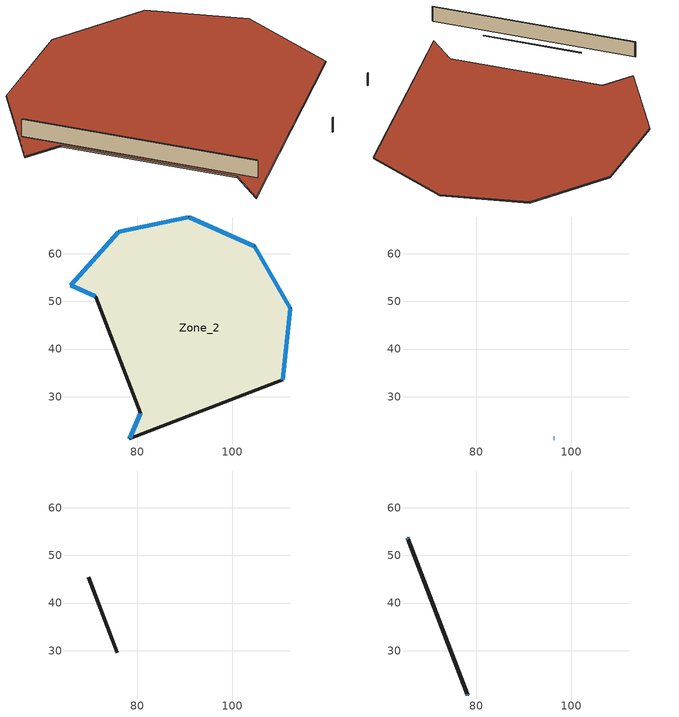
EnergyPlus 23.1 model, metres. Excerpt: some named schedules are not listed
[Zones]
Zone_2
 floor ground (Zone_2:f9UnderGroundSlabCF): 110.62,33.53 78.41,21.17 80.76,26.46 71.33,51.02 66.04,53.38 76.13,64.59 90.88,67.72 104.66,61.59 112.2,48.53 z0
 wall outside (90.1-2019 Nonresidential CZ 0 Exterior Wall (Mass)): 110.62,33.53 112.2,48.53 104.66,61.59 90.88,67.72 76.13,64.59 66.04,53.38 71.33,51.02 80.76,26.46 78.41,21.17 110.62,33.53 z0:0.25
 window (90.1-2019 Nonresidential CZ 0 Glazing (Operable)): 110.63,33.61 112.19,48.45 / 112.16,48.6 104.7,61.52 / 104.58,61.62 90.95,67.69 / 90.8,67.7 76.21,64.6 / 76.08,64.53 66.1,53.44 / 66.11,53.35 71.26,51.06 / 80.73,26.38 78.44,21.24 z0.08:0.17
 roof outside (300mmInsulation 200mmConcrete): 110.62,33.53 112.2,48.53 104.66,61.59 90.88,67.72 76.13,64.59 66.04,53.38 71.33,51.02 80.76,26.46 78.41,21.17 110.56,33.41 z0.25
Zone_3
 wall outside (90.1-2019 Nonresidential CZ 0 Exterior Wall (Mass)): 96.44,21.26 96.43,21.32 96.28,21.3 96.29,21.24 96.44,21.26 z1.45:3.93
 window (90.1-2019 Nonresidential CZ 0 Glazing (Operable)): 96.43,21.29 96.43,21.3 / 96.28,21.28 96.28,21.26 z1.47:3.91; 96.34,21.25 96.38,21.26 / 96.37,21.32 96.33,21.31 z1.5:3.88
Zone_0
 floor outside (90.1-2019 Nonresidential CZ 0 Exterior Floor (Mass)): 69.78,45.41 69.83,45.4 75.88,29.63 75.85,29.59 69.77,45.34 z3.5
 wall outside (90.1-2019 Nonresidential CZ 0 Exterior Wall (Mass)): 69.78,45.41 75.85,29.59 / 75.88,29.63 69.83,45.4 z3.5:3.65
 roof outside (300mmInsulation 200mmConcrete): 69.78,45.41 75.85,29.59 75.88,29.63 69.83,45.4 z3.65
Zone_1
 floor outside (90.1-2019 Nonresidential CZ 0 Exterior Floor (Mass)): 65.59,53.58 65.79,53.49 78.29,20.92 78.2,20.71 65.53,53.46 z4
 wall outside (90.1-2019 Nonresidential CZ 0 Exterior Wall (Mass)): 65.79,53.49 65.59,53.58 78.2,20.71 78.29,20.92 65.79,53.49 z4:7
 window (90.1-2019 Nonresidential CZ 0 Glazing (Operable)): 65.74,53.51 65.63,53.56 / 78.23,20.76 78.27,20.87 z4.05:6.95
 roof outside (300mmInsulation 200mmConcrete): 65.59,53.58 78.2,20.71 78.29,20.92 65.79,53.49 z7
[Site:GroundTemperature:BuildingSurface]
18, 18, 18, 18, 18, 18, 18, 18, 18, 18, 18, 18
[Site:GroundReflectance]
0.2, 0.2, 0.2, 0.2, 0.2, 0.2, 0.2, 0.2, 0.2, 0.2, 0.2, 0.2
[Site:GroundReflectance:SnowModifier]
1, 1
[Site:WeatherStation]
Wind Sensor Height Above Ground {m}=10; Wind Speed Profile Exponent=0.22; Wind Speed Profile Boundary Layer Thickness {m}=370; Air Temperature Sensor Height Above Ground {m}=1.5
[SizingPeriod:WeatherFileConditionType] Use Weather File Daylight Saving Period=No; Use Weather File Rain and Snow Indicators=No
Name | Period Selection | Day Type
Extreme Summer Weather Period for Design | SummerExtreme | SummerDesignDay
Extreme Winter Weather Period for Design | WinterExtreme | WinterDesignDay
[Building]
Building: North Axis {deg}=0; Terrain=Suburbs; Loads Convergence Tolerance Value=0.04; Temperature Convergence Tolerance Value {deltaC}=0.25; Solar Distribution=FullExterior; Maximum Number of Warmup Days=25; Minimum Number of Warmup Days=6
[Construction]
90.1-2019 Nonresidential CZ 0 Exterior Wall (Mass): Stucco_0.025_90.1-2019 Nonresidential CZ 0 Exterior Wall (Mass), Concrete_0.203_90.1-2019 Nonresidential CZ 0 Exterior Wall (Mass), Mineral Wool_0.006340168156952033_90.1-2019 Nonresidential CZ 0 Exterior Wall (Mass), Plaster_0.013_90.1-2019 Nonresidential CZ 0 Exterior Wall (Mass)
90.1-2019 Nonresidential CZ 0 Exterior Floor (Mass): Stucco_0.025_90.1-2019 Nonresidential CZ 0 Exterior Floor (Mass), Mineral Wool_0.005244967487677573_90.1-2019 Nonresidential CZ 0 Exterior Floor (Mass), Concrete_0.102_90.1-2019 Nonresidential CZ 0 Exterior Floor (Mass), Carpet_0.02_90.1-2019 Nonresidential CZ 0 Exterior Floor (Mass)
300mmInsulation 200mmConcrete: XPS Board_0.3_300mmInsulation 200mmConcrete, General Concrete_0.2_300mmInsulation 200mmConcrete
90.1-2019 Nonresidential CZ 0 Glazing (Operable): 90.1-2019 Nonresidential CZ 0 Glazing (Operable)Window
[Material]
Stucco_0.025_90.1-2019 Nonresidential CZ 0 Exterior Wall (Mass): Roughness=Smooth; @90.1-2019 Nonresidential CZ 0 Exterior Wall (Mass):Stucco-Thickness@ [m]=0.025; @90.1-2019 Nonresidential CZ 0 Exterior Wall (Mass):Stucco-Conductivity@ [W/m-K]=0.72; @90.1-2019 Nonresidential CZ 0 Exterior Wall (Mass):Stucco-Density@ [kg/m3]=1856; @90.1-2019 Nonresidential CZ 0 Exterior Wall (Mass):Stucco-SpecificHeat@ [J/kg-K]=840; @90.1-2019 Nonresidential CZ 0 Exterior Wall (Mass):Stucco-ThermalEmittance@=0.9; @90.1-2019 Nonresidential CZ 0 Exterior Wall (Mass):Stucco-SolarAbsorptance@=0.7; @90.1-2019 Nonresidential CZ 0 Exterior Wall (Mass):Stucco-VisibleAbsorptance@=0.7
Concrete_0.203_90.1-2019 Nonresidential CZ 0 Exterior Wall (Mass): Roughness=Rough; @90.1-2019 Nonresidential CZ 0 Exterior Wall (Mass):Concrete-Thickness@ [m]=0.203; @90.1-2019 Nonresidential CZ 0 Exterior Wall (Mass):Concrete-Conductivity@ [W/m-K]=2; @90.1-2019 Nonresidential CZ 0 Exterior Wall (Mass):Concrete-Density@ [kg/m3]=2400; @90.1-2019 Nonresidential CZ 0 Exterior Wall (Mass):Concrete-SpecificHeat@ [J/kg-K]=950; @90.1-2019 Nonresidential CZ 0 Exterior Wall (Mass):Concrete-ThermalEmittance@=0.9; @90.1-2019 Nonresidential CZ 0 Exterior Wall (Mass):Concrete-SolarAbsorptance@=0.7; @90.1-2019 Nonresidential CZ 0 Exterior Wall (Mass):Concrete-VisibleAbsorptance@=0.7
Mineral Wool_0.006340168156952033_90.1-2019 Nonresidential CZ 0 Exterior Wall (Mass): Roughness=Rough; @90.1-2019 Nonresidential CZ 0 Exterior Wall (Mass):Mineral Wool-Thickness@ [m]=0.00634017; @90.1-2019 Nonresidential CZ 0 Exterior Wall (Mass):Mineral Wool-Conductivity@ [W/m-K]=0.041; @90.1-2019 Nonresidential CZ 0 Exterior Wall (Mass):Mineral Wool-Density@ [kg/m3]=155; @90.1-2019 Nonresidential CZ 0 Exterior Wall (Mass):Mineral Wool-SpecificHeat@ [J/kg-K]=1130; @90.1-2019 Nonresidential CZ 0 Exterior Wall (Mass):Mineral Wool-ThermalEmittance@=0.9; @90.1-2019 Nonresidential CZ 0 Exterior Wall (Mass):Mineral Wool-SolarAbsorptance@=0.7; @90.1-2019 Nonresidential CZ 0 Exterior Wall (Mass):Mineral Wool-VisibleAbsorptance@=0.7
Plaster_0.013_90.1-2019 Nonresidential CZ 0 Exterior Wall (Mass): Roughness=Rough; @90.1-2019 Nonresidential CZ 0 Exterior Wall (Mass):Plaster-Thickness@ [m]=0.013; @90.1-2019 Nonresidential CZ 0 Exterior Wall (Mass):Plaster-Conductivity@ [W/m-K]=1; @90.1-2019 Nonresidential CZ 0 Exterior Wall (Mass):Plaster-Density@ [kg/m3]=2000; @90.1-2019 Nonresidential CZ 0 Exterior Wall (Mass):Plaster-SpecificHeat@ [J/kg-K]=1130; @90.1-2019 Nonresidential CZ 0 Exterior Wall (Mass):Plaster-ThermalEmittance@=0.9; @90.1-2019 Nonresidential CZ 0 Exterior Wall (Mass):Plaster-SolarAbsorptance@=0.7; @90.1-2019 Nonresidential CZ 0 Exterior Wall (Mass):Plaster-VisibleAbsorptance@=0.7
Stucco_0.025_90.1-2019 Nonresidential CZ 0 Exterior Floor (Mass): Roughness=Smooth; @90.1-2019 Nonresidential CZ 0 Exterior Floor (Mass):Stucco-Thickness@ [m]=0.025; @90.1-2019 Nonresidential CZ 0 Exterior Floor (Mass):Stucco-Conductivity@ [W/m-K]=0.72; @90.1-2019 Nonresidential CZ 0 Exterior Floor (Mass):Stucco-Density@ [kg/m3]=1856; @90.1-2019 Nonresidential CZ 0 Exterior Floor (Mass):Stucco-SpecificHeat@ [J/kg-K]=840; @90.1-2019 Nonresidential CZ 0 Exterior Floor (Mass):Stucco-ThermalEmittance@=0.9; @90.1-2019 Nonresidential CZ 0 Exterior Floor (Mass):Stucco-SolarAbsorptance@=0.7; @90.1-2019 Nonresidential CZ 0 Exterior Floor (Mass):Stucco-VisibleAbsorptance@=0.7
Mineral Wool_0.005244967487677573_90.1-2019 Nonresidential CZ 0 Exterior Floor (Mass): Roughness=Rough; @90.1-2019 Nonresidential CZ 0 Exterior Floor (Mass):Mineral Wool-Thickness@ [m]=0.00524497; @90.1-2019 Nonresidential CZ 0 Exterior Floor (Mass):Mineral Wool-Conductivity@ [W/m-K]=0.041; @90.1-2019 Nonresidential CZ 0 Exterior Floor (Mass):Mineral Wool-Density@ [kg/m3]=155; @90.1-2019 Nonresidential CZ 0 Exterior Floor (Mass):Mineral Wool-SpecificHeat@ [J/kg-K]=1130; @90.1-2019 Nonresidential CZ 0 Exterior Floor (Mass):Mineral Wool-ThermalEmittance@=0.9; @90.1-2019 Nonresidential CZ 0 Exterior Floor (Mass):Mineral Wool-SolarAbsorptance@=0.7; @90.1-2019 Nonresidential CZ 0 Exterior Floor (Mass):Mineral Wool-VisibleAbsorptance@=0.7
Concrete_0.102_90.1-2019 Nonresidential CZ 0 Exterior Floor (Mass): Roughness=Rough; @90.1-2019 Nonresidential CZ 0 Exterior Floor (Mass):Concrete-Thickness@ [m]=0.102; @90.1-2019 Nonresidential CZ 0 Exterior Floor (Mass):Concrete-Conductivity@ [W/m-K]=2; @90.1-2019 Nonresidential CZ 0 Exterior Floor (Mass):Concrete-Density@ [kg/m3]=2400; @90.1-2019 Nonresidential CZ 0 Exterior Floor (Mass):Concrete-SpecificHeat@ [J/kg-K]=950; @90.1-2019 Nonresidential CZ 0 Exterior Floor (Mass):Concrete-ThermalEmittance@=0.9; @90.1-2019 Nonresidential CZ 0 Exterior Floor (Mass):Concrete-SolarAbsorptance@=0.7; @90.1-2019 Nonresidential CZ 0 Exterior Floor (Mass):Concrete-VisibleAbsorptance@=0.7
Carpet_0.02_90.1-2019 Nonresidential CZ 0 Exterior Floor (Mass): Roughness=MediumRough; @90.1-2019 Nonresidential CZ 0 Exterior Floor (Mass):Carpet-Thickness@ [m]=0.02; @90.1-2019 Nonresidential CZ 0 Exterior Floor (Mass):Carpet-Conductivity@ [W/m-K]=0.06; @90.1-2019 Nonresidential CZ 0 Exterior Floor (Mass):Carpet-Density@ [kg/m3]=288; @90.1-2019 Nonresidential CZ 0 Exterior Floor (Mass):Carpet-SpecificHeat@ [J/kg-K]=1380; @90.1-2019 Nonresidential CZ 0 Exterior Floor (Mass):Carpet-ThermalEmittance@=0.9; @90.1-2019 Nonresidential CZ 0 Exterior Floor (Mass):Carpet-SolarAbsorptance@=0.7; @90.1-2019 Nonresidential CZ 0 Exterior Floor (Mass):Carpet-VisibleAbsorptance@=0.7
XPS Board_0.3_300mmInsulation 200mmConcrete: Roughness=Rough; @300mmInsulation 200mmConcrete:XPS Board-Thickness@ [m]=0.3; @300mmInsulation 200mmConcrete:XPS Board-Conductivity@ [W/m-K]=0.034; @300mmInsulation 200mmConcrete:XPS Board-Density@ [kg/m3]=35; @300mmInsulation 200mmConcrete:XPS Board-SpecificHeat@ [J/kg-K]=1400; @300mmInsulation 200mmConcrete:XPS Board-ThermalEmittance@=0.9; @300mmInsulation 200mmConcrete:XPS Board-SolarAbsorptance@=0.7; @300mmInsulation 200mmConcrete:XPS Board-VisibleAbsorptance@=0.7
General Concrete_0.2_300mmInsulation 200mmConcrete: Roughness=Rough; @300mmInsulation 200mmConcrete:General Concrete-Thickness@ [m]=0.2; @300mmInsulation 200mmConcrete:General Concrete-Conductivity@ [W/m-K]=2; @300mmInsulation 200mmConcrete:General Concrete-Density@ [kg/m3]=2400; @300mmInsulation 200mmConcrete:General Concrete-SpecificHeat@ [J/kg-K]=950; @300mmInsulation 200mmConcrete:General Concrete-ThermalEmittance@=0.9; @300mmInsulation 200mmConcrete:General Concrete-SolarAbsorptance@=0.7; @300mmInsulation 200mmConcrete:General Concrete-VisibleAbsorptance@=0.7
[WindowMaterial:SimpleGlazingSystem]
90.1-2019 Nonresidential CZ 0 Glazing (Operable)Window: @90.1-2019 Nonresidential CZ 0 Glazing (Operable)-UValue@=3.52052; @90.1-2019 Nonresidential CZ 0 Glazing (Operable)-SolarHeatGainCoefficient@=0.2; @90.1-2019 Nonresidential CZ 0 Glazing (Operable)-VisibleTransmittance@=0.22
[Construction:FfactorGroundFloor]
Zone_2:f9UnderGroundSlabCF: 0.73, 1614.16, 147.794
[Zone] Rotation [deg]=0; Type=1; Multiplier=1; Zone Inside Convection Algorithm=TARP; Zone Outside Convection Algorithm=DOE-2
Name | Volume [m3] | Area [m2]
Zone_0 | 0.131702 | 0.878012
Zone_1 | 26.1635 | 8.72116
Zone_2 | 403.539 | 1614.16
Zone_3 | 0.0225823 | 0
[People] OccupancySchedule=College BLDG_OCC_SCH_O; Number of People Calculation Method=People/Area; PeopleDensity [person/m2]=0.27; Fraction Radiant=0.3; Sensible Heat Fraction=AUTOCALCULATE; Carbon Dioxide Generation Rate [m3/s-W]=3.82e-08; Enable ASHRAE 55 Comfort Warnings=No; Mean Radiant Temperature Calculation Type=ZoneAveraged; Clothing Insulation Calculation Method=DynamicClothingModelASHRAE55; Air Velocity Schedule=AirSpeed 0; Thermal Comfort Model 1 Type=AdaptiveASH55
Name | Zone or ZoneList | Activity Level Schedule | Work Efficiency Schedule
People Zone_0 | Zone_0 | Zone_0PeopleActivity | Zone_0WorkEfficiency
People Zone_1 | Zone_1 | Zone_1PeopleActivity | Zone_1WorkEfficiency
People Zone_2 | Zone_2 | Zone_2PeopleActivity | Zone_2WorkEfficiency
People Zone_3 | Zone_3 | Zone_3PeopleActivity | Zone_3WorkEfficiency
[ElectricEquipment] EquipmentAvailibilitySchedule=College BLDG_EQUIP_SCH_Base_O; Design Level Calculation Method=Watts/Area; EquipmentPowerDensity [W/m2]=15; Fraction Latent=0; Fraction Radiant=.2; Fraction Lost=0
Name | Zone or ZoneList
Zone_0 Equipment | Zone_0
Zone_1 Equipment | Zone_1
Zone_2 Equipment | Zone_2
Zone_3 Equipment | Zone_3
[Lights] LightsAvailibilitySchedule=College BLDG_LIGHT_SCH_O; Design Level Calculation Method=Watts/Area; LightingPowerDensity [W/m2]=15; Return Air Fraction=0; Fraction Radiant=.42; Fraction Visible=.18; Fraction Replaceable=1
Name | Zone or ZoneList
Zone_0 General lighting | Zone_0
Zone_1 General lighting | Zone_1
Zone_2 General lighting | Zone_2
Zone_3 General lighting | Zone_3
[ZoneInfiltration:DesignFlowRate] Schedule=On; Design Flow Rate Calculation Method=Flow/ExteriorArea; Flow per Exterior Surface Area [m3/s-m2]=0.00056896
Zone_0Infiltration: Zone or ZoneList=Zone_0; @Zone_0-InfiltrationConstantCoefficient@=1; @Zone_0-InfiltrationTemperatureCoefficient@=0; @Zone_0-InfiltrationWindVelocityCoefficient@=0; @Zone_0-InfiltrationWindVelocitySquaredCoefficient@=0
Zone_1Infiltration: Zone or ZoneList=Zone_1; @Zone_1-InfiltrationConstantCoefficient@=1; @Zone_1-InfiltrationTemperatureCoefficient@=0; @Zone_1-InfiltrationWindVelocityCoefficient@=0; @Zone_1-InfiltrationWindVelocitySquaredCoefficient@=0
Zone_2Infiltration: Zone or ZoneList=Zone_2; @Zone_2-InfiltrationConstantCoefficient@=1; @Zone_2-InfiltrationTemperatureCoefficient@=0; @Zone_2-InfiltrationWindVelocityCoefficient@=0; @Zone_2-InfiltrationWindVelocitySquaredCoefficient@=0
Zone_3Infiltration: Zone or ZoneList=Zone_3; @Zone_3-InfiltrationConstantCoefficient@=1; @Zone_3-InfiltrationTemperatureCoefficient@=0; @Zone_3-InfiltrationWindVelocityCoefficient@=0; @Zone_3-InfiltrationWindVelocitySquaredCoefficient@=0
[ZoneVentilation:WindandStackOpenArea] Opening Effectiveness=0; Effective Angle {deg}=0; Discharge Coefficient for Opening=0.6; Minimum Indoor Temperature {C}=22; Maximum Indoor Temperature {C}=100; Delta Temperature {deltaC}=1; Minimum Outdoor Temperature {C}=0; Maximum Outdoor Temperature {C}=30; Maximum Wind Speed {m/s}=40
Name | Zone | Opening Area {m2} | Opening Area Fraction Schedule | Height Difference {m}
Zone_1NatVent_Buoy | Zone_1 | 0.5376 | NatVentAvail_Zone_1 | 0.723044
Zone_2NatVent_Buoy | Zone_2 | 6.08832 | NatVentAvail_Zone_2 | 0
Zone_3NatVent_Buoy | Zone_3 | 0.209284 | NatVentAvail_Zone_3 | 0.598133
[Zone equipment]
Zone_0: Zone_0 Ideal Loads Air
Zone_1: Zone_1 Ideal Loads Air
Zone_2: Zone_2 Ideal Loads Air
Zone_3: Zone_3 Ideal Loads Air
[Sizing:Zone] Zone Cooling Design Supply Air Temperature Input Method=SupplyAirTemperature; Zone Cooling Design Supply Air Temperature {C}=12; Zone Heating Design Supply Air Temperature Input Method=SupplyAirTemperature; Zone Heating Design Supply Air Temperature {C}=35; Zone Cooling Design Supply Air Humidity Ratio {kgWater/kgDryAir}=0.009; Zone Heating Design Supply Air Humidity Ratio {kgWater/kgDryAir}=0.004; Zone Heating Sizing Factor=1.15; Zone Cooling Sizing Factor=1.15; Cooling Design Air Flow Method=DesignDay; Heating Design Air Flow Method=DesignDay
Name | Design Specification Outdoor Air Object
Zone_0 | Zone_0MinFreshAir
Zone_1 | Zone_1MinFreshAir
Zone_2 | Zone_2MinFreshAir
Zone_3 | Zone_3MinFreshAir
[ZoneControl:Thermostat]
Name | Zone or ZoneList | Control Type Schedule | Control 1
Zone_0 Thermostat | Zone_0 | Zone_0_ZoneControlTypeSched | Dual Setpoint - Zone Zone_0
Zone_1 Thermostat | Zone_1 | Zone_1_ZoneControlTypeSched | Dual Setpoint - Zone Zone_1
Zone_2 Thermostat | Zone_2 | Zone_2_ZoneControlTypeSched | Dual Setpoint - Zone Zone_2
Zone_3 Thermostat | Zone_3 | Zone_3_ZoneControlTypeSched | Dual Setpoint - Zone Zone_3
[ThermostatSetpoint:DualSetpoint] Heating Setpoint Temperature Schedule=College HTGSETP_SCH; Cooling Setpoint Temperature Schedule=College CLGSETP_SCH
Dual Setpoint - Zone Zone_0; Dual Setpoint - Zone Zone_1; Dual Setpoint - Zone Zone_2; Dual Setpoint - Zone Zone_3
[DesignSpecification:OutdoorAir] Outdoor Air Method=Sum; MechVentSchedule=AllOn
Zone_0MinFreshAir: @Zone_0-MinFreshAirPerson@ [m3/s-person]=0.01; @Zone_0-MinFreshAirArea@ [m3/s-m2]=0.01
Zone_1MinFreshAir: @Zone_1-MinFreshAirPerson@ [m3/s-person]=0.01; @Zone_1-MinFreshAirArea@ [m3/s-m2]=0.01
Zone_2MinFreshAir: @Zone_2-MinFreshAirPerson@ [m3/s-person]=0.01; @Zone_2-MinFreshAirArea@ [m3/s-m2]=0.01
Zone_3MinFreshAir: @Zone_3-MinFreshAirPerson@ [m3/s-person]=0.01; @Zone_3-MinFreshAirArea@ [m3/s-m2]=0.01
[Schedule:Constant]
On: 1
AirSpeed 0: 0
Zone_0PeopleActivity; Zone_1PeopleActivity; Zone_2PeopleActivity; Zone_3PeopleActivity: Any Number, 125.28
Zone_0WorkEfficiency; Zone_1WorkEfficiency; Zone_2WorkEfficiency; Zone_3WorkEfficiency: Any Number, 0
Zone_0_ZoneControlTypeSched; Zone_1_ZoneControlTypeSched; Zone_2_ZoneControlTypeSched; Zone_3_ZoneControlTypeSched: 4
[Schedule:Year]
College BLDG_OCC_SCH_O: Fraction, College BLDG_OCC_SCH_O_0, 1, 1, 12, 31
College BLDG_LIGHT_SCH_O: Fraction, College BLDG_LIGHT_SCH_O_0, 1, 1, 12, 31
College BLDG_EQUIP_SCH_Base_O: Fraction, College BLDG_EQUIP_SCH_Base_O_0, 1, 1, 12, 31
NatVentAvail_Zone_1: Fraction, NatVentAvail_Zone_1_0, 1, 1, 1, 7, NatVentAvail_Zone_1_1, 1, 8, 1, 14, NatVentAvail_Zone_1_2, 1, 15, 1, 21, NatVentAvail_Zone_1_3, 1, 22, 1, 28, NatVentAvail_Zone_1_4, 1, 29, 2, 4, NatVentAvail_Zone_1_5, 2, 5, 2, 11, NatVentAvail_Zone_1_6, 2, 12, 2, 18, NatVentAvail_Zone_1_7, 2, 19, 2, 25, NatVentAvail_Zone_1_8, 2, 26, 3, 4, NatVentAvail_Zone_1_9, 3, 5, 3, 11, NatVentAvail_Zone_1_10, 3, 12, 3, 18, NatVentAvail_Zone_1_11, 3, 19, 3, 25, NatVentAvail_Zone_1_12, 3, 26, 4, 1, NatVentAvail_Zone_1_13, 4, 2, 4, 8, NatVentAvail_Zone_1_14, 4, 9, 4, 15, NatVentAvail_Zone_1_15, 4, 16, 4, 22, NatVentAvail_Zone_1_16, 4, 23, 4, 29, NatVentAvail_Zone_1_17, 4, 30, 5, 6, NatVentAvail_Zone_1_18, 5, 7, 5, 13, NatVentAvail_Zone_1_19, 5, 14, 5, 20, NatVentAvail_Zone_1_20, 5, 21, 5, 27, NatVentAvail_Zone_1_21, 5, 28, 6, 3, NatVentAvail_Zone_1_22, 6, 4, 6, 10, NatVentAvail_Zone_1_23, 6, 11, 6, 17, NatVentAvail_Zone_1_24, 6, 18, 6, 24, NatVentAvail_Zone_1_25, 6, 25, 7, 1, NatVentAvail_Zone_1_26, 7, 2, 7, 8, NatVentAvail_Zone_1_27, 7, 9, 7, 15, NatVentAvail_Zone_1_28, 7, 16, 7, 22, NatVentAvail_Zone_1_29, 7, 23, 7, 29, NatVentAvail_Zone_1_30, 7, 30, 8, 5, NatVentAvail_Zone_1_31, 8, 6, 8, 12, NatVentAvail_Zone_1_32, 8, 13, 8, 19, NatVentAvail_Zone_1_33, 8, 20, 8, 26, NatVentAvail_Zone_1_34, 8, 27, 9, 2, NatVentAvail_Zone_1_35, 9, 3, 9, 9, NatVentAvail_Zone_1_36, 9, 10, 9, 16, NatVentAvail_Zone_1_37, 9, 17, 9, 23, NatVentAvail_Zone_1_38, 9, 24, 9, 30, NatVentAvail_Zone_1_39, 10, 1, 10, 7, NatVentAvail_Zone_1_40, 10, 8, 10, 14, NatVentAvail_Zone_1_41, 10, 15, 10, 21, NatVentAvail_Zone_1_42, 10, 22, 10, 28, NatVentAvail_Zone_1_43, 10, 29, 11, 4, NatVentAvail_Zone_1_44, 11, 5, 11, 11, NatVentAvail_Zone_1_45, 11, 12, 11, 18, NatVentAvail_Zone_1_46, 11, 19, 11, 25, NatVentAvail_Zone_1_47, 11, 26, 12, 2, NatVentAvail_Zone_1_48, 12, 3, 12, 9, NatVentAvail_Zone_1_49, 12, 10, 12, 16, NatVentAvail_Zone_1_50, 12, 17, 12, 23, NatVentAvail_Zone_1_51, 12, 24, 12, 30, NatVentAvail_Zone_1_52, 12, 31, 12, 31
NatVentAvail_Zone_2: Fraction, NatVentAvail_Zone_2_0, 1, 1, 1, 7, NatVentAvail_Zone_2_1, 1, 8, 1, 14, NatVentAvail_Zone_2_2, 1, 15, 1, 21, NatVentAvail_Zone_2_3, 1, 22, 1, 28, NatVentAvail_Zone_2_4, 1, 29, 2, 4, NatVentAvail_Zone_2_5, 2, 5, 2, 11, NatVentAvail_Zone_2_6, 2, 12, 2, 18, NatVentAvail_Zone_2_7, 2, 19, 2, 25, NatVentAvail_Zone_2_8, 2, 26, 3, 4, NatVentAvail_Zone_2_9, 3, 5, 3, 11, NatVentAvail_Zone_2_10, 3, 12, 3, 18, NatVentAvail_Zone_2_11, 3, 19, 3, 25, NatVentAvail_Zone_2_12, 3, 26, 4, 1, NatVentAvail_Zone_2_13, 4, 2, 4, 8, NatVentAvail_Zone_2_14, 4, 9, 4, 15, NatVentAvail_Zone_2_15, 4, 16, 4, 22, NatVentAvail_Zone_2_16, 4, 23, 4, 29, NatVentAvail_Zone_2_17, 4, 30, 5, 6, NatVentAvail_Zone_2_18, 5, 7, 5, 13, NatVentAvail_Zone_2_19, 5, 14, 5, 20, NatVentAvail_Zone_2_20, 5, 21, 5, 27, NatVentAvail_Zone_2_21, 5, 28, 6, 3, NatVentAvail_Zone_2_22, 6, 4, 6, 10, NatVentAvail_Zone_2_23, 6, 11, 6, 17, NatVentAvail_Zone_2_24, 6, 18, 6, 24, NatVentAvail_Zone_2_25, 6, 25, 7, 1, NatVentAvail_Zone_2_26, 7, 2, 7, 8, NatVentAvail_Zone_2_27, 7, 9, 7, 15, NatVentAvail_Zone_2_28, 7, 16, 7, 22, NatVentAvail_Zone_2_29, 7, 23, 7, 29, NatVentAvail_Zone_2_30, 7, 30, 8, 5, NatVentAvail_Zone_2_31, 8, 6, 8, 12, NatVentAvail_Zone_2_32, 8, 13, 8, 19, NatVentAvail_Zone_2_33, 8, 20, 8, 26, NatVentAvail_Zone_2_34, 8, 27, 9, 2, NatVentAvail_Zone_2_35, 9, 3, 9, 9, NatVentAvail_Zone_2_36, 9, 10, 9, 16, NatVentAvail_Zone_2_37, 9, 17, 9, 23, NatVentAvail_Zone_2_38, 9, 24, 9, 30, NatVentAvail_Zone_2_39, 10, 1, 10, 7, NatVentAvail_Zone_2_40, 10, 8, 10, 14, NatVentAvail_Zone_2_41, 10, 15, 10, 21, NatVentAvail_Zone_2_42, 10, 22, 10, 28, NatVentAvail_Zone_2_43, 10, 29, 11, 4, NatVentAvail_Zone_2_44, 11, 5, 11, 11, NatVentAvail_Zone_2_45, 11, 12, 11, 18, NatVentAvail_Zone_2_46, 11, 19, 11, 25, NatVentAvail_Zone_2_47, 11, 26, 12, 2, NatVentAvail_Zone_2_48, 12, 3, 12, 9, NatVentAvail_Zone_2_49, 12, 10, 12, 16, NatVentAvail_Zone_2_50, 12, 17, 12, 23, NatVentAvail_Zone_2_51, 12, 24, 12, 30, NatVentAvail_Zone_2_52, 12, 31, 12, 31
NatVentAvail_Zone_3: Fraction, NatVentAvail_Zone_3_0, 1, 1, 1, 7, NatVentAvail_Zone_3_1, 1, 8, 1, 14, NatVentAvail_Zone_3_2, 1, 15, 1, 21, NatVentAvail_Zone_3_3, 1, 22, 1, 28, NatVentAvail_Zone_3_4, 1, 29, 2, 4, NatVentAvail_Zone_3_5, 2, 5, 2, 11, NatVentAvail_Zone_3_6, 2, 12, 2, 18, NatVentAvail_Zone_3_7, 2, 19, 2, 25, NatVentAvail_Zone_3_8, 2, 26, 3, 4, NatVentAvail_Zone_3_9, 3, 5, 3, 11, NatVentAvail_Zone_3_10, 3, 12, 3, 18, NatVentAvail_Zone_3_11, 3, 19, 3, 25, NatVentAvail_Zone_3_12, 3, 26, 4, 1, NatVentAvail_Zone_3_13, 4, 2, 4, 8, NatVentAvail_Zone_3_14, 4, 9, 4, 15, NatVentAvail_Zone_3_15, 4, 16, 4, 22, NatVentAvail_Zone_3_16, 4, 23, 4, 29, NatVentAvail_Zone_3_17, 4, 30, 5, 6, NatVentAvail_Zone_3_18, 5, 7, 5, 13, NatVentAvail_Zone_3_19, 5, 14, 5, 20, NatVentAvail_Zone_3_20, 5, 21, 5, 27, NatVentAvail_Zone_3_21, 5, 28, 6, 3, NatVentAvail_Zone_3_22, 6, 4, 6, 10, NatVentAvail_Zone_3_23, 6, 11, 6, 17, NatVentAvail_Zone_3_24, 6, 18, 6, 24, NatVentAvail_Zone_3_25, 6, 25, 7, 1, NatVentAvail_Zone_3_26, 7, 2, 7, 8, NatVentAvail_Zone_3_27, 7, 9, 7, 15, NatVentAvail_Zone_3_28, 7, 16, 7, 22, NatVentAvail_Zone_3_29, 7, 23, 7, 29, NatVentAvail_Zone_3_30, 7, 30, 8, 5, NatVentAvail_Zone_3_31, 8, 6, 8, 12, NatVentAvail_Zone_3_32, 8, 13, 8, 19, NatVentAvail_Zone_3_33, 8, 20, 8, 26, NatVentAvail_Zone_3_34, 8, 27, 9, 2, NatVentAvail_Zone_3_35, 9, 3, 9, 9, NatVentAvail_Zone_3_36, 9, 10, 9, 16, NatVentAvail_Zone_3_37, 9, 17, 9, 23, NatVentAvail_Zone_3_38, 9, 24, 9, 30, NatVentAvail_Zone_3_39, 10, 1, 10, 7, NatVentAvail_Zone_3_40, 10, 8, 10, 14, NatVentAvail_Zone_3_41, 10, 15, 10, 21, NatVentAvail_Zone_3_42, 10, 22, 10, 28, NatVentAvail_Zone_3_43, 10, 29, 11, 4, NatVentAvail_Zone_3_44, 11, 5, 11, 11, NatVentAvail_Zone_3_45, 11, 12, 11, 18, NatVentAvail_Zone_3_46, 11, 19, 11, 25, NatVentAvail_Zone_3_47, 11, 26, 12, 2, NatVentAvail_Zone_3_48, 12, 3, 12, 9, NatVentAvail_Zone_3_49, 12, 10, 12, 16, NatVentAvail_Zone_3_50, 12, 17, 12, 23, NatVentAvail_Zone_3_51, 12, 24, 12, 30, NatVentAvail_Zone_3_52, 12, 31, 12, 31
[Schedule:Week:Daily]
College BLDG_OCC_SCH_O_0: e875c2c1-33eb-4340-bac8-a56c702561a6, e875c2c1-33eb-4340-bac8-a56c702561a6, e875c2c1-33eb-4340-bac8-a56c702561a6, e875c2c1-33eb-4340-bac8-a56c702561a6, e875c2c1-33eb-4340-bac8-a56c702561a6, e875c2c1-33eb-4340-bac8-a56c702561a6, e875c2c1-33eb-4340-bac8-a56c702561a6, e875c2c1-33eb-4340-bac8-a56c702561a6, e875c2c1-33eb-4340-bac8-a56c702561a6, e875c2c1-33eb-4340-bac8-a56c702561a6, e875c2c1-33eb-4340-bac8-a56c702561a6, e875c2c1-33eb-4340-bac8-a56c702561a6
College BLDG_LIGHT_SCH_O_0: c2e9812f-47fd-42f4-beb7-68dc887943cd, c2e9812f-47fd-42f4-beb7-68dc887943cd, c2e9812f-47fd-42f4-beb7-68dc887943cd, c2e9812f-47fd-42f4-beb7-68dc887943cd, c2e9812f-47fd-42f4-beb7-68dc887943cd, c2e9812f-47fd-42f4-beb7-68dc887943cd, c2e9812f-47fd-42f4-beb7-68dc887943cd, c2e9812f-47fd-42f4-beb7-68dc887943cd, c2e9812f-47fd-42f4-beb7-68dc887943cd, c2e9812f-47fd-42f4-beb7-68dc887943cd, c2e9812f-47fd-42f4-beb7-68dc887943cd, c2e9812f-47fd-42f4-beb7-68dc887943cd
College BLDG_EQUIP_SCH_Base_O_0: eb98b5ec-109d-43df-a848-43bca8353e50, eb98b5ec-109d-43df-a848-43bca8353e50, eb98b5ec-109d-43df-a848-43bca8353e50, eb98b5ec-109d-43df-a848-43bca8353e50, eb98b5ec-109d-43df-a848-43bca8353e50, eb98b5ec-109d-43df-a848-43bca8353e50, eb98b5ec-109d-43df-a848-43bca8353e50, eb98b5ec-109d-43df-a848-43bca8353e50, eb98b5ec-109d-43df-a848-43bca8353e50, eb98b5ec-109d-43df-a848-43bca8353e50, eb98b5ec-109d-43df-a848-43bca8353e50, eb98b5ec-109d-43df-a848-43bca8353e50
NatVentAvail_Zone_1_0: cda194cc-5e9d-4444-a2bb-011e9841d2bb, b83bdd8b-d4d8-44d2-9abb-3ad7ae13d9f2, ef836ff2-c3f8-41b3-b557-3f870a8d1886, 000c6241-fb89-4b48-b4a1-a8fd91b2f650, 13aac451-812e-4612-8802-8386084d1fea, 48ca6d5d-ad4b-4e5a-8059-33808514157c, 4bf29e69-8362-4e94-bd09-a3cbcc864303, cda194cc-5e9d-4444-a2bb-011e9841d2bb, cda194cc-5e9d-4444-a2bb-011e9841d2bb, cda194cc-5e9d-4444-a2bb-011e9841d2bb, cda194cc-5e9d-4444-a2bb-011e9841d2bb, cda194cc-5e9d-4444-a2bb-011e9841d2bb
NatVentAvail_Zone_1_1: 80639a06-5a60-45d1-afe1-75fcade8a0e7, 5a32b2d1-b2df-41a8-9418-d69b7768c2fc, 36b6297c-8ffd-423c-85b4-2ea1b2e8b076, b719a69b-7650-4b5b-bdc9-111263179bbb, 074a8b27-0501-4224-8cf2-84de5bc5ff17, 5bf29d4a-7daa-4501-84f7-fc5b4cc2abd7, f329d8a8-73ae-4555-90da-7d45138b2170, 80639a06-5a60-45d1-afe1-75fcade8a0e7, 80639a06-5a60-45d1-afe1-75fcade8a0e7, 80639a06-5a60-45d1-afe1-75fcade8a0e7, 80639a06-5a60-45d1-afe1-75fcade8a0e7, 80639a06-5a60-45d1-afe1-75fcade8a0e7
NatVentAvail_Zone_1_2: e9761e64-636f-4573-9c93-6d513d939e79, 23db5bf7-77b8-4833-9978-589a837686f6, 074a8b27-0501-4224-8cf2-84de5bc5ff17, e5f9ec12-5e39-4199-af05-94f03a3e25a4, b83bdd8b-d4d8-44d2-9abb-3ad7ae13d9f2, eb7a4980-c201-4ca5-be03-881936c7cf5d, 6d83b3bb-9154-4a64-88a0-6f17c4325e55, e9761e64-636f-4573-9c93-6d513d939e79, e9761e64-636f-4573-9c93-6d513d939e79, e9761e64-636f-4573-9c93-6d513d939e79, e9761e64-636f-4573-9c93-6d513d939e79, e9761e64-636f-4573-9c93-6d513d939e79
NatVentAvail_Zone_1_3: 1eee28e5-ee90-437b-b7cd-ae15adecea44, a2190c1e-c73e-4fa8-8efa-437addf6b621, 8f9638a0-40e6-4a6e-a500-6ee500d443ec, 57c51677-e22e-445e-b1c6-7d2fb621fc6f, b1306c91-b1d5-411b-8a26-2208a32de6a3, cda194cc-5e9d-4444-a2bb-011e9841d2bb, e32fc8a5-3eef-4bb6-987e-32df89e63233, 1eee28e5-ee90-437b-b7cd-ae15adecea44, 1eee28e5-ee90-437b-b7cd-ae15adecea44, 1eee28e5-ee90-437b-b7cd-ae15adecea44, 1eee28e5-ee90-437b-b7cd-ae15adecea44, 1eee28e5-ee90-437b-b7cd-ae15adecea44
NatVentAvail_Zone_1_4: dcaa86ef-e9fb-46bd-86e1-a6976a153816, e6b4a27e-31f1-4ca9-a03e-3276a14aff37, c2b65e34-048a-4c1c-8b33-6ae6f153e86b, 0b8a5f2c-5a0d-446a-8de0-982289e848a5, 37deabbe-b4fe-4789-acd3-9bff9d01149e, 3e9f40f4-91cc-449c-9904-a7c1da53eff9, e6b4a27e-31f1-4ca9-a03e-3276a14aff37, dcaa86ef-e9fb-46bd-86e1-a6976a153816, dcaa86ef-e9fb-46bd-86e1-a6976a153816, dcaa86ef-e9fb-46bd-86e1-a6976a153816, dcaa86ef-e9fb-46bd-86e1-a6976a153816, dcaa86ef-e9fb-46bd-86e1-a6976a153816
NatVentAvail_Zone_1_5: 1bfe8458-99b7-412e-a47d-20285435c8c2, 156d4961-506b-48b9-ae6e-0868a94b96e2, 162bf6ba-4465-4604-8f0f-5f213edce50d, b239130d-4665-4475-a295-183359f20aaf, 913612b9-6291-47ac-a7bb-464249a89323, 2fda1470-fb51-4703-99a6-3823311bb509, 7883c5e0-e404-40aa-a81a-aeb034e1464d, 1bfe8458-99b7-412e-a47d-20285435c8c2, 1bfe8458-99b7-412e-a47d-20285435c8c2, 1bfe8458-99b7-412e-a47d-20285435c8c2, 1bfe8458-99b7-412e-a47d-20285435c8c2, 1bfe8458-99b7-412e-a47d-20285435c8c2
NatVentAvail_Zone_1_6: 64aa29a0-952c-4637-b72f-c8e8db5103c8, f5cff9c3-9cb6-4d21-b0a2-521715a778e0, b67beebe-0bc3-43b2-b68d-b07029ccf292, e214a3eb-9d87-44c8-91d7-31edc9670ff7, fee7e8f0-5e84-4c07-82ee-1a94bce97a4d, 6453e660-a1d2-4e32-a338-b2f8aa5226b7, 7f9d87a3-894d-43d8-9202-93be4400e511, 64aa29a0-952c-4637-b72f-c8e8db5103c8, 64aa29a0-952c-4637-b72f-c8e8db5103c8, 64aa29a0-952c-4637-b72f-c8e8db5103c8, 64aa29a0-952c-4637-b72f-c8e8db5103c8, 64aa29a0-952c-4637-b72f-c8e8db5103c8
NatVentAvail_Zone_1_7: 4148b2de-6607-4c7a-9cbc-18a34464939b, 34ca2ab0-714b-4a44-b072-9d2341b47ae1, c256fe91-5958-450f-86ae-ae42d4f7cde2, d93a3a15-d3aa-4052-9e6d-8dbcbb149d19, 06597ffd-49e7-4116-9c75-3b2f9d7f9a53, 2c73cf4e-5614-478e-bd68-3a7b1cd78920, ef288146-700b-4ae2-87e9-5f70d82bf091, 4148b2de-6607-4c7a-9cbc-18a34464939b, 4148b2de-6607-4c7a-9cbc-18a34464939b, 4148b2de-6607-4c7a-9cbc-18a34464939b, 4148b2de-6607-4c7a-9cbc-18a34464939b, 4148b2de-6607-4c7a-9cbc-18a34464939b
NatVentAvail_Zone_1_8: 2c5a046a-6162-43a1-bf34-e12b1bb4afca, 3de0b9de-5457-492e-8f44-f66ccf0d4dd8, f70ac8b8-148c-4035-a7ce-8549e799eb5f, 57bdcdb9-d7e9-4538-a6a3-079c39172b12, 3bc58e63-3b6c-4510-8232-f746acaca14b, c68c349d-1217-4d41-9134-2781d9f78856, 53662cc7-27a7-42d5-94a4-ad642c79c505, 2c5a046a-6162-43a1-bf34-e12b1bb4afca, 2c5a046a-6162-43a1-bf34-e12b1bb4afca, 2c5a046a-6162-43a1-bf34-e12b1bb4afca, 2c5a046a-6162-43a1-bf34-e12b1bb4afca, 2c5a046a-6162-43a1-bf34-e12b1bb4afca
NatVentAvail_Zone_1_9: 7b8f1e26-c43e-48b1-94f5-96a89fc507be, 21cc7a26-70e5-4413-9421-04b019051ffb, 53662cc7-27a7-42d5-94a4-ad642c79c505, ed505e32-62fb-4ab5-b6c5-2a99a962837b, ed56da98-3fbd-464b-923e-86c059e7942d, 43075505-0f4e-443a-9744-8d72cfc9c73b, 0684f05b-dfbf-4a38-a0ca-1fa253013bbc, 7b8f1e26-c43e-48b1-94f5-96a89fc507be, 7b8f1e26-c43e-48b1-94f5-96a89fc507be, 7b8f1e26-c43e-48b1-94f5-96a89fc507be, 7b8f1e26-c43e-48b1-94f5-96a89fc507be, 7b8f1e26-c43e-48b1-94f5-96a89fc507be
NatVentAvail_Zone_1_10: 2cbb73d9-4bc9-4098-a028-a12c3544b279, 53662cc7-27a7-42d5-94a4-ad642c79c505, f73acc29-f307-4d2a-8cef-864ca8afc0ee, 6291edee-d9c0-4749-bb1f-a35c1475bca7, cc205920-f992-4021-8981-d8fbf4d60990, 943330d4-05bd-4b42-a4ba-7c85b9a5ca0e, 90410ad6-34d6-4e4a-af1f-d3a56764798f, 2cbb73d9-4bc9-4098-a028-a12c3544b279, 2cbb73d9-4bc9-4098-a028-a12c3544b279, 2cbb73d9-4bc9-4098-a028-a12c3544b279, 2cbb73d9-4bc9-4098-a028-a12c3544b279, 2cbb73d9-4bc9-4098-a028-a12c3544b279
NatVentAvail_Zone_1_11: 53662cc7-27a7-42d5-94a4-ad642c79c505, 58511f61-423d-42dc-9b45-dd21615ca0cd, 85abc962-3c00-47de-9420-303df50a6edc, 7e74ac51-464e-481d-bdb2-97a151e167eb, 7c7bb245-ae3e-4962-a2d6-8da36a94d503, 796e583e-7987-45c4-bcfe-8270d040f984, 8aea9fd3-bf15-4a1c-941c-b60759fade6b, 53662cc7-27a7-42d5-94a4-ad642c79c505, 53662cc7-27a7-42d5-94a4-ad642c79c505, 53662cc7-27a7-42d5-94a4-ad642c79c505, 53662cc7-27a7-42d5-94a4-ad642c79c505, 53662cc7-27a7-42d5-94a4-ad642c79c505
NatVentAvail_Zone_1_12: fbada39a-d0ec-4006-bb95-00532e9695d3, 71cab349-7245-4864-8b87-5e6435b9a3dd, 71c769b7-286b-4c87-9b77-41f611e0512e, 479df671-87e3-4572-9bc1-2e2d89284f31, d7e0c081-0592-46f1-adc0-0a610bb8e463, 30a48b52-7b45-485a-a42f-d0194116455b, 943ff4a9-22c4-4fd8-b325-df8a80c64d41, fbada39a-d0ec-4006-bb95-00532e9695d3, fbada39a-d0ec-4006-bb95-00532e9695d3, fbada39a-d0ec-4006-bb95-00532e9695d3, fbada39a-d0ec-4006-bb95-00532e9695d3, fbada39a-d0ec-4006-bb95-00532e9695d3
NatVentAvail_Zone_1_13: 63a08116-6c7c-4fdd-b783-4ceece9a90ac, e8b0db27-c3c1-4e4f-a683-a7a2a02bd9a7, ba5220bd-880d-460b-af97-194eb8648b3f, 31ae866d-aa35-4bf3-a25f-b09019c6996d, a81702c1-508f-4bb2-8f78-662fc3d68e0e, 43b20d90-fd3e-470f-863b-150ec8d5c2d3, 951f6492-bbad-4820-8d4e-48725a1a8001, 63a08116-6c7c-4fdd-b783-4ceece9a90ac, 63a08116-6c7c-4fdd-b783-4ceece9a90ac, 63a08116-6c7c-4fdd-b783-4ceece9a90ac, 63a08116-6c7c-4fdd-b783-4ceece9a90ac, 63a08116-6c7c-4fdd-b783-4ceece9a90ac
NatVentAvail_Zone_1_14: 95446397-fbfa-4e03-96af-8749044e6650, 46e945ea-14ee-4ce8-b56d-d30ae93a9b7b, bf9c3c1c-7af9-4951-8941-f90b6e50cf81, c64801ae-47e2-4672-a498-6cfa63ab2b8d, f2a5b2bb-c5e4-4841-b5f4-95cd7808b0ac, 59557010-4a43-43e4-b319-5be61c0b8987, ebd17e57-5c81-4511-9532-5c2539eabf89, 95446397-fbfa-4e03-96af-8749044e6650, 95446397-fbfa-4e03-96af-8749044e6650, 95446397-fbfa-4e03-96af-8749044e6650, 95446397-fbfa-4e03-96af-8749044e6650, 95446397-fbfa-4e03-96af-8749044e6650
NatVentAvail_Zone_1_15: 4bc5fbd9-098b-4355-a1bd-316bba974bdc, 68cab2ad-1bc8-4a5a-9025-215e25d26928, a816741d-4476-42ce-83a1-f740e8d813da, 7ec5b542-a887-442b-b8ce-184d2c2f0b51, 74160ec6-8c2e-4859-b0a1-4703fb823deb, d9a7d495-1400-4207-a5b2-4f5d297f9b5c, 37d8a3c1-b61b-48c3-973f-006ad89e6c1d, 4bc5fbd9-098b-4355-a1bd-316bba974bdc, 4bc5fbd9-098b-4355-a1bd-316bba974bdc, 4bc5fbd9-098b-4355-a1bd-316bba974bdc, 4bc5fbd9-098b-4355-a1bd-316bba974bdc, 4bc5fbd9-098b-4355-a1bd-316bba974bdc
NatVentAvail_Zone_1_16: 6064ae7f-6d17-4190-bbf0-dc020ef776fb, 534ec61e-1cf8-40a0-a2ae-38c04abb80f1, 5527ef15-c8d7-443d-bd61-c9b4a1aab107, c05e6bc4-0570-4d0c-b33f-0dacbfeeaabc, 1be12e5c-3f38-4c6e-9a6e-b07affd89860, ebdd0556-7c43-47c1-8633-35b13536ef26, 43ba3bd0-be67-4cdf-aab4-63baac8ac4ad, 6064ae7f-6d17-4190-bbf0-dc020ef776fb, 6064ae7f-6d17-4190-bbf0-dc020ef776fb, 6064ae7f-6d17-4190-bbf0-dc020ef776fb, 6064ae7f-6d17-4190-bbf0-dc020ef776fb, 6064ae7f-6d17-4190-bbf0-dc020ef776fb
NatVentAvail_Zone_1_17: 01779dd1-8734-4083-966e-1f4974417d7e, 3388e946-d1d8-4450-8d52-3817ae4db5cb, 935a7cfc-af5d-4c48-b61e-c61d309c6fd6, 4e19a0c0-c075-47d0-a4f0-2fbccc61bd60, f43a852d-f966-4d0e-8f0d-c83c73e75da1, b7ad3f67-d8e6-4307-a4b8-8e5af4364e9e, 7529590d-35f1-46c7-9fcd-2dba802ff89b, 01779dd1-8734-4083-966e-1f4974417d7e, 01779dd1-8734-4083-966e-1f4974417d7e, 01779dd1-8734-4083-966e-1f4974417d7e, 01779dd1-8734-4083-966e-1f4974417d7e, 01779dd1-8734-4083-966e-1f4974417d7e
NatVentAvail_Zone_1_18: 2d2dbd2d-e233-4425-8a76-cb73d1ddf4e1, 73bb3aaf-37f3-4e93-9b16-8aca5de169f1, f01847f7-c755-4127-a909-747a6c754313, 2d2dbd2d-e233-4425-8a76-cb73d1ddf4e1, d895ac34-3c10-4623-88a9-b5825310e188, cde267b6-41ee-4011-af48-4c5bd75578be, e4619910-e004-44d6-a2c5-3b61658a80b2, 2d2dbd2d-e233-4425-8a76-cb73d1ddf4e1, 2d2dbd2d-e233-4425-8a76-cb73d1ddf4e1, 2d2dbd2d-e233-4425-8a76-cb73d1ddf4e1, 2d2dbd2d-e233-4425-8a76-cb73d1ddf4e1, 2d2dbd2d-e233-4425-8a76-cb73d1ddf4e1
NatVentAvail_Zone_1_19: 2f846b7d-4e90-4677-be40-2cd029ca28af, af33409c-fae6-4813-9ea4-7b8a38484dc2, 7fd039e0-ef35-48bd-b2c2-e792dd8f9d7e, 1c8bdacb-b502-472a-81c6-e38a0b95445b, b2460d8e-d87f-4cba-9f8f-775eac77f5a6, 1b784d6c-48d4-4303-9826-862d0b680cb1, 6804394b-f6f6-4b90-892c-2ba71099656c, 2f846b7d-4e90-4677-be40-2cd029ca28af, 2f846b7d-4e90-4677-be40-2cd029ca28af, 2f846b7d-4e90-4677-be40-2cd029ca28af, 2f846b7d-4e90-4677-be40-2cd029ca28af, 2f846b7d-4e90-4677-be40-2cd029ca28af
NatVentAvail_Zone_1_20: 13553a2f-d9d2-4240-a385-b7af260cb900, 23cab065-1d6e-4068-8721-8af0bf850052, 2f846b7d-4e90-4677-be40-2cd029ca28af, f24d603b-4262-4087-83c7-e22d259f681f, 345e012e-f29a-48cc-a0f3-b4a2938315dd, 27670e14-a0cb-48b8-9b00-242205555260, b15e0205-bd7c-4c51-8609-c4480e878ee0, 13553a2f-d9d2-4240-a385-b7af260cb900, 13553a2f-d9d2-4240-a385-b7af260cb900, 13553a2f-d9d2-4240-a385-b7af260cb900, 13553a2f-d9d2-4240-a385-b7af260cb900, 13553a2f-d9d2-4240-a385-b7af260cb900
NatVentAvail_Zone_1_21: 5b806e40-b2f7-498e-a002-6dc64ed557a5, 156d4961-506b-48b9-ae6e-0868a94b96e2, f4800dba-eb40-47c2-8151-d0c7aa50a48d, abe93fb1-ed84-450c-9a2c-cf57605837b7, dd08c792-bee1-415f-a52b-05b9669661f9, 58253dc2-f281-478e-84f2-6a39a49687b9, 55e49432-01be-445e-bc60-63616e0e0842, 5b806e40-b2f7-498e-a002-6dc64ed557a5, 5b806e40-b2f7-498e-a002-6dc64ed557a5, 5b806e40-b2f7-498e-a002-6dc64ed557a5, 5b806e40-b2f7-498e-a002-6dc64ed557a5, 5b806e40-b2f7-498e-a002-6dc64ed557a5
NatVentAvail_Zone_1_22: 91164fd0-b3ff-4f98-aa20-af2acce977ad, 474dfdf5-063d-4f66-a700-82ae755690f7, ef9f56c0-5f8a-4c26-84d9-6e79dae30bf8, 4f496d91-b72f-4a4d-9022-a7bede476e09, cbf1e251-6a85-4993-aa89-a1d0d732ec92, 739ec7ec-4bc1-42b0-a918-989bfb21b101, f4be01cc-e6ad-4aea-b0df-2c7439cf106e, 91164fd0-b3ff-4f98-aa20-af2acce977ad, 91164fd0-b3ff-4f98-aa20-af2acce977ad, 91164fd0-b3ff-4f98-aa20-af2acce977ad, 91164fd0-b3ff-4f98-aa20-af2acce977ad, 91164fd0-b3ff-4f98-aa20-af2acce977ad
NatVentAvail_Zone_1_23: 461b894e-abf5-41b9-a37e-47c1720b9d65, be8c5c59-c48a-423f-8912-f91b36f97ecb, 762854f1-3cf3-4c3e-9e38-1a4a297e9b7a, b269c47b-0e88-431f-bda1-d4db86fd39b1, 0872502b-d52a-4cac-a9fc-1abbe2fb6d0f, 06e0437d-96c6-409e-a5cd-a4b63b522f7a, 1b4ec179-e813-4c51-bc11-c16bb2323581, 461b894e-abf5-41b9-a37e-47c1720b9d65, 461b894e-abf5-41b9-a37e-47c1720b9d65, 461b894e-abf5-41b9-a37e-47c1720b9d65, 461b894e-abf5-41b9-a37e-47c1720b9d65, 461b894e-abf5-41b9-a37e-47c1720b9d65
NatVentAvail_Zone_1_24: e93ff75a-f9ac-427a-a753-f7088b80e740, c3bfe584-c5c6-4d81-bae2-227116f4f192, 31d8f2f9-cddc-4bf4-8357-ba9a6323bd8b, fca0a2ba-c0d5-448f-8d3d-ea923beb0f48, 24c37682-b716-4d53-97b9-65f436b06a61, e40f99c2-526f-4eae-87fd-d6a633efa02b, b17cdfbf-f65e-4a64-adf4-6f241d17d7dc, e93ff75a-f9ac-427a-a753-f7088b80e740, e93ff75a-f9ac-427a-a753-f7088b80e740, e93ff75a-f9ac-427a-a753-f7088b80e740, e93ff75a-f9ac-427a-a753-f7088b80e740, e93ff75a-f9ac-427a-a753-f7088b80e740
NatVentAvail_Zone_1_25: 1459d0a8-45f5-406a-aa05-a4a340402309, 31a94fba-44eb-46e5-b9a8-e1ff6892ec1d, 181ea847-d0de-423a-abf4-fb0490819151, 60c33556-08b4-4739-a108-558f0118543c, baa2ca13-40b9-4147-b48d-26e447e29d0f, ac56e075-46ef-4bee-964e-0bdc8a028325, 600be837-3e63-4cd5-b3e7-72c8df15a40f, 1459d0a8-45f5-406a-aa05-a4a340402309, 1459d0a8-45f5-406a-aa05-a4a340402309, 1459d0a8-45f5-406a-aa05-a4a340402309, 1459d0a8-45f5-406a-aa05-a4a340402309, 1459d0a8-45f5-406a-aa05-a4a340402309
NatVentAvail_Zone_1_26: 5161d96a-6c50-4c86-a4fa-bfeefd35fb14, 384683ba-3fa6-4b66-9e08-8c2955d4c59b, f1b492cb-f10a-499e-92cc-13b60bbea790, b0dfc466-d79d-4597-9d1a-89daaf275401, 31ad4ada-9a4e-4ae4-85cf-e21ab2748d86, 14a48042-a32b-499c-9dba-c756818d7dd6, 35f17b8f-624e-4a01-80a0-416eddf0d5d5, 5161d96a-6c50-4c86-a4fa-bfeefd35fb14, 5161d96a-6c50-4c86-a4fa-bfeefd35fb14, 5161d96a-6c50-4c86-a4fa-bfeefd35fb14, 5161d96a-6c50-4c86-a4fa-bfeefd35fb14, 5161d96a-6c50-4c86-a4fa-bfeefd35fb14
NatVentAvail_Zone_1_27: 97161369-9f69-4912-93fc-70945a71d04b, 78559ec8-afc8-49c4-a74d-58945c180cc5, d35601e1-7a14-475b-8877-18b01fba0fe1, b1362a0b-839e-44e3-b796-3deff767ae77, f5c57efa-de45-4bab-8bdc-ebcafeb8047e, f845cbaf-e2e8-43c8-bad1-5fb7f4450b3d, 5772fee4-3adc-4433-bd05-4a05e86aae33, 97161369-9f69-4912-93fc-70945a71d04b, 97161369-9f69-4912-93fc-70945a71d04b, 97161369-9f69-4912-93fc-70945a71d04b, 97161369-9f69-4912-93fc-70945a71d04b, 97161369-9f69-4912-93fc-70945a71d04b
NatVentAvail_Zone_1_28: 2d263885-6f7b-4324-b544-a6bb61816b43, 37284a82-8252-470f-9d03-de775760e2c8, 6e422bd0-4822-47a4-adc7-d6022122d9fe, a9dde9e9-baf2-4a0d-b0f0-efce4a398970, 4e19a0c0-c075-47d0-a4f0-2fbccc61bd60, 1a739532-602a-40fb-9c3e-b7922212482f, 5b806e40-b2f7-498e-a002-6dc64ed557a5, 2d263885-6f7b-4324-b544-a6bb61816b43, 2d263885-6f7b-4324-b544-a6bb61816b43, 2d263885-6f7b-4324-b544-a6bb61816b43, 2d263885-6f7b-4324-b544-a6bb61816b43, 2d263885-6f7b-4324-b544-a6bb61816b43
NatVentAvail_Zone_1_29: d3557c94-8fd8-44f8-8973-0a629c95323a, bfa95559-0ed2-4a2c-8071-a4d3771395f0, f87fd9d1-1597-497e-b929-07ba976624b0, 4b4fbff2-dd7b-4873-bd45-f50a8e55e60d, 4e19a0c0-c075-47d0-a4f0-2fbccc61bd60, 4e19a0c0-c075-47d0-a4f0-2fbccc61bd60, aace832b-cd7e-4696-ad22-c3b3732ead66, d3557c94-8fd8-44f8-8973-0a629c95323a, d3557c94-8fd8-44f8-8973-0a629c95323a, d3557c94-8fd8-44f8-8973-0a629c95323a, d3557c94-8fd8-44f8-8973-0a629c95323a, d3557c94-8fd8-44f8-8973-0a629c95323a
NatVentAvail_Zone_1_30: f9ed3f87-69d7-47ba-a751-a3aa623edfcd, 53662cc7-27a7-42d5-94a4-ad642c79c505, 5d0a9bbc-01cd-47ef-b7fa-938ecb777600, 4ac2ceb4-15d1-45cc-b080-6a8e99855f31, 73d90ecc-2e29-4164-a7ee-38d7d77645dc, 15d2cc10-bd90-41f1-b69e-ed8d67715666, 058bd994-12e6-4a07-bf5d-2b3792443a7c, f9ed3f87-69d7-47ba-a751-a3aa623edfcd, f9ed3f87-69d7-47ba-a751-a3aa623edfcd, f9ed3f87-69d7-47ba-a751-a3aa623edfcd, f9ed3f87-69d7-47ba-a751-a3aa623edfcd, f9ed3f87-69d7-47ba-a751-a3aa623edfcd
NatVentAvail_Zone_1_31: 0fb3e318-43c5-41b7-9655-bf72d75d33c7, f24d603b-4262-4087-83c7-e22d259f681f, f87fd9d1-1597-497e-b929-07ba976624b0, 686d2ef1-2969-4a16-8d19-771af5faf03e, 608cbf22-0b2e-4bcf-a2f9-4d95fd8b3043, 29cb2b61-bd07-4fba-a6ba-5893b54789bf, becfecae-2e0f-4908-8de5-db57ce21900a, 0fb3e318-43c5-41b7-9655-bf72d75d33c7, 0fb3e318-43c5-41b7-9655-bf72d75d33c7, 0fb3e318-43c5-41b7-9655-bf72d75d33c7, 0fb3e318-43c5-41b7-9655-bf72d75d33c7, 0fb3e318-43c5-41b7-9655-bf72d75d33c7
NatVentAvail_Zone_1_32: 46860d8b-3200-43e6-8114-f5ec2a3bf554, 633237bb-e62f-4962-afd5-12c84cd16d2a, c5dff6cf-087e-431d-9d06-7d8a5a75e987, 61b25c20-bebc-422a-ae01-d50fb31a7f21, ab460918-4872-4737-a341-167e388f6648, 14451692-2799-42a9-b667-00d50317ecde, 8877199d-51bd-47ca-80a0-ec4b11f429f9, 46860d8b-3200-43e6-8114-f5ec2a3bf554, 46860d8b-3200-43e6-8114-f5ec2a3bf554, 46860d8b-3200-43e6-8114-f5ec2a3bf554, 46860d8b-3200-43e6-8114-f5ec2a3bf554, 46860d8b-3200-43e6-8114-f5ec2a3bf554
NatVentAvail_Zone_1_33: b94094ee-132c-4978-a804-94c3e9a4d925, 9d9726fb-dee4-4b7e-9655-d036c7577906, 2356f591-e9d0-40e3-aa7f-597cf639243f, 8479b2dd-8bc9-4d5e-bd47-bbf999be9e97, d8160bcc-43fa-4d3b-8a09-1815a6a5f2e4, f4800dba-eb40-47c2-8151-d0c7aa50a48d, 84f11e84-3898-411e-851b-9b3983b2c424, b94094ee-132c-4978-a804-94c3e9a4d925, b94094ee-132c-4978-a804-94c3e9a4d925, b94094ee-132c-4978-a804-94c3e9a4d925, b94094ee-132c-4978-a804-94c3e9a4d925, b94094ee-132c-4978-a804-94c3e9a4d925
